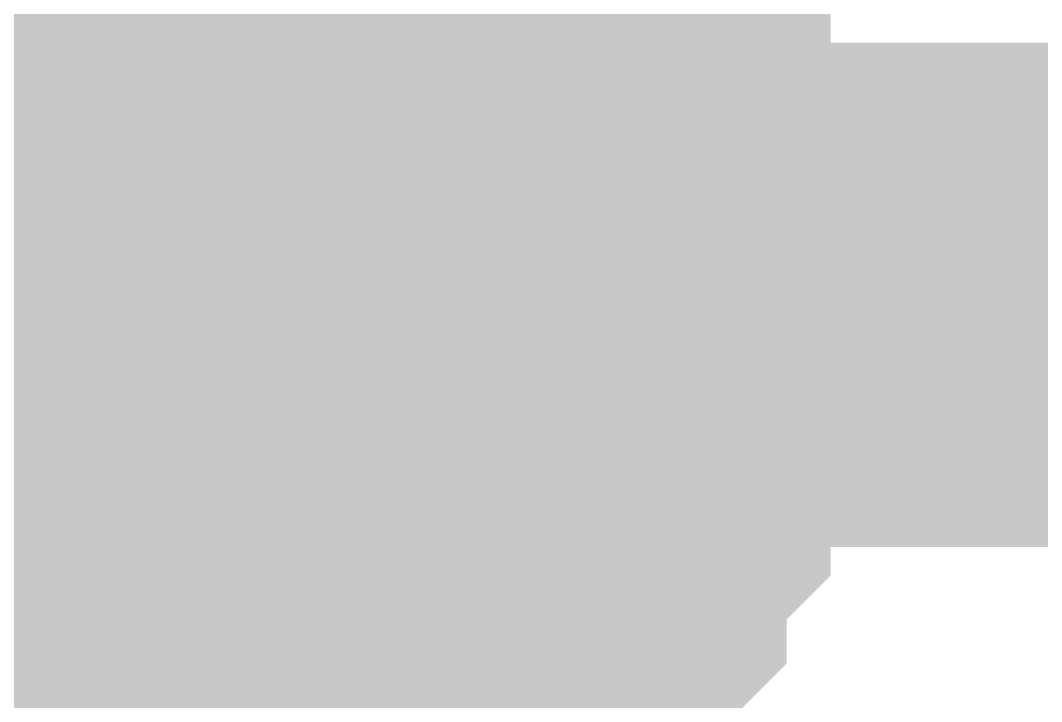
# Model space of a CAD drawing. Header units: inches. Extents: x 0 to 841, y 0 to 594.
# Drawn here: x 425.185 to 425.792, y 147.239 to 147.644 of the extents above; entities that cross this region are included whole.
import ezdxf

# ---------------------------------------------------------------- set-up
doc = ezdxf.new("R2010")
doc.units = ezdxf.units.IN
doc.layers.add('Sheet', color=255, linetype='Continuous')

msp = doc.modelspace()

# ---------------------------------------------------------------- linework, layer by layer
at = {"layer": 'Sheet'}
msp.add_lwpolyline([(424.74601, 147.5, 0.508, 0.508, 1), (425.25401, 147.5, 0.508, 0.508, 1)], format="xyseb", close=True, dxfattribs=at)
for points in [[(425.41263, 147.79447, 0.29972, 0.29972, 0), (425.43876, 147.76834, 0.29972, 0.29972, 0), (425.43876, 147.74221, 0.29972, 0.29972, 0), (425.46489, 147.74221, 0.29972, 0.29972, 0), (425.46489, 147.71608, 0.29972, 0.29972, 0), (425.46489, 147.68995, 0.29972, 0.29972, 0), (425.49102, 147.66382, 0.29972, 0.29972, 0), (425.49102, 147.63769, 0.29972, 0.29972, 0), (425.49102, 147.61156, 0.29972, 0.29972, 0), (425.51715, 147.58543, 0.29972, 0.29972, 0), (425.51715, 147.5593, 0.29972, 0.29972, 0), (425.51715, 147.53317, 0.29972, 0.29972, 0), (425.51715, 147.50704, 0.29972, 0.29972, 0), (425.51715, 147.48091, 0.29972, 0.29972, 0)], [(425.41263, 147.79447, 0.29972, 0.29972, 0), (425.43876, 147.76834, 0.29972, 0.29972, 0), (425.43876, 147.74221, 0.29972, 0.29972, 0), (425.46489, 147.74221, 0.29972, 0.29972, 0), (425.46489, 147.71608, 0.29972, 0.29972, 0), (425.46489, 147.68995, 0.29972, 0.29972, 0), (425.49102, 147.66382, 0.29972, 0.29972, 0), (425.49102, 147.63769, 0.29972, 0.29972, 0), (425.49102, 147.61156, 0.29972, 0.29972, 0), (425.51715, 147.58543, 0.29972, 0.29972, 0), (425.51715, 147.5593, 0.29972, 0.29972, 0), (425.51715, 147.53317, 0.29972, 0.29972, 0), (425.51715, 147.50704, 0.29972, 0.29972, 0), (425.51715, 147.48091, 0.29972, 0.29972, 0)], [(425.41263, 147.79447, 0.29972, 0.29972, 0), (425.43876, 147.76834, 0.29972, 0.29972, 0), (425.43876, 147.74221, 0.29972, 0.29972, 0), (425.46489, 147.74221, 0.29972, 0.29972, 0), (425.46489, 147.71608, 0.29972, 0.29972, 0), (425.46489, 147.68995, 0.29972, 0.29972, 0), (425.49102, 147.66382, 0.29972, 0.29972, 0), (425.49102, 147.63769, 0.29972, 0.29972, 0), (425.49102, 147.61156, 0.29972, 0.29972, 0), (425.51715, 147.58543, 0.29972, 0.29972, 0), (425.51715, 147.5593, 0.29972, 0.29972, 0), (425.51715, 147.53317, 0.29972, 0.29972, 0), (425.51715, 147.50704, 0.29972, 0.29972, 0), (425.51715, 147.48091, 0.29972, 0.29972, 0)], [(425.41263, 147.79447, 0.29972, 0.29972, 0), (425.43876, 147.76834, 0.29972, 0.29972, 0), (425.43876, 147.74221, 0.29972, 0.29972, 0), (425.46489, 147.74221, 0.29972, 0.29972, 0), (425.46489, 147.71608, 0.29972, 0.29972, 0), (425.46489, 147.68995, 0.29972, 0.29972, 0), (425.49102, 147.66382, 0.29972, 0.29972, 0), (425.49102, 147.63769, 0.29972, 0.29972, 0), (425.49102, 147.61156, 0.29972, 0.29972, 0), (425.51715, 147.58543, 0.29972, 0.29972, 0), (425.51715, 147.5593, 0.29972, 0.29972, 0), (425.51715, 147.53317, 0.29972, 0.29972, 0), (425.51715, 147.50704, 0.29972, 0.29972, 0), (425.51715, 147.48091, 0.29972, 0.29972, 0)], [(425.41263, 147.79447, 0.29972, 0.29972, 0), (425.43876, 147.76834, 0.29972, 0.29972, 0), (425.43876, 147.74221, 0.29972, 0.29972, 0), (425.46489, 147.74221, 0.29972, 0.29972, 0), (425.46489, 147.71608, 0.29972, 0.29972, 0), (425.46489, 147.68995, 0.29972, 0.29972, 0), (425.49102, 147.66382, 0.29972, 0.29972, 0), (425.49102, 147.63769, 0.29972, 0.29972, 0), (425.49102, 147.61156, 0.29972, 0.29972, 0), (425.51715, 147.58543, 0.29972, 0.29972, 0), (425.51715, 147.5593, 0.29972, 0.29972, 0), (425.51715, 147.53317, 0.29972, 0.29972, 0), (425.51715, 147.50704, 0.29972, 0.29972, 0), (425.51715, 147.48091, 0.29972, 0.29972, 0)], [(425.41263, 147.79447, 0.29972, 0.29972, 0), (425.43876, 147.76834, 0.29972, 0.29972, 0), (425.43876, 147.74221, 0.29972, 0.29972, 0), (425.46489, 147.74221, 0.29972, 0.29972, 0), (425.46489, 147.71608, 0.29972, 0.29972, 0), (425.46489, 147.68995, 0.29972, 0.29972, 0), (425.49102, 147.66382, 0.29972, 0.29972, 0), (425.49102, 147.63769, 0.29972, 0.29972, 0), (425.49102, 147.61156, 0.29972, 0.29972, 0), (425.51715, 147.58543, 0.29972, 0.29972, 0), (425.51715, 147.5593, 0.29972, 0.29972, 0), (425.51715, 147.53317, 0.29972, 0.29972, 0), (425.51715, 147.50704, 0.29972, 0.29972, 0), (425.51715, 147.48091, 0.29972, 0.29972, 0)], [(425.41263, 147.79447, 0.29972, 0.29972, 0), (425.43876, 147.76834, 0.29972, 0.29972, 0), (425.43876, 147.74221, 0.29972, 0.29972, 0), (425.46489, 147.74221, 0.29972, 0.29972, 0), (425.46489, 147.71608, 0.29972, 0.29972, 0), (425.46489, 147.68995, 0.29972, 0.29972, 0), (425.49102, 147.66382, 0.29972, 0.29972, 0), (425.49102, 147.63769, 0.29972, 0.29972, 0), (425.49102, 147.61156, 0.29972, 0.29972, 0), (425.51715, 147.58543, 0.29972, 0.29972, 0), (425.51715, 147.5593, 0.29972, 0.29972, 0), (425.51715, 147.53317, 0.29972, 0.29972, 0), (425.51715, 147.50704, 0.29972, 0.29972, 0), (425.51715, 147.48091, 0.29972, 0.29972, 0)], [(425.41263, 147.79447, 0.29972, 0.29972, 0), (425.43876, 147.76834, 0.29972, 0.29972, 0), (425.43876, 147.74221, 0.29972, 0.29972, 0), (425.46489, 147.74221, 0.29972, 0.29972, 0), (425.46489, 147.71608, 0.29972, 0.29972, 0), (425.46489, 147.68995, 0.29972, 0.29972, 0), (425.49102, 147.66382, 0.29972, 0.29972, 0), (425.49102, 147.63769, 0.29972, 0.29972, 0), (425.49102, 147.61156, 0.29972, 0.29972, 0), (425.51715, 147.58543, 0.29972, 0.29972, 0), (425.51715, 147.5593, 0.29972, 0.29972, 0), (425.51715, 147.53317, 0.29972, 0.29972, 0), (425.51715, 147.50704, 0.29972, 0.29972, 0), (425.51715, 147.48091, 0.29972, 0.29972, 0)], [(425.46489, 147.71608, 0.09906, 0.09906, 0), (425.46489, 147.68995, 0.09906, 0.09906, 0), (425.49102, 147.66382, 0.09906, 0.09906, 0), (425.49102, 147.63769, 0.09906, 0.09906, 0), (425.49102, 147.61156, 0.09906, 0.09906, 0), (425.51715, 147.58543, 0.09906, 0.09906, 0), (425.51715, 147.5593, 0.09906, 0.09906, 0), (425.51715, 147.53317, 0.09906, 0.09906, 0), (425.51715, 147.50704, 0.09906, 0.09906, 0), (425.51715, 147.48091, 0.09906, 0.09906, 0)], [(425.46489, 147.71608, 0.09906, 0.09906, 0), (425.46489, 147.68995, 0.09906, 0.09906, 0), (425.49102, 147.66382, 0.09906, 0.09906, 0), (425.49102, 147.63769, 0.09906, 0.09906, 0), (425.49102, 147.61156, 0.09906, 0.09906, 0), (425.51715, 147.58543, 0.09906, 0.09906, 0), (425.51715, 147.5593, 0.09906, 0.09906, 0), (425.51715, 147.53317, 0.09906, 0.09906, 0), (425.51715, 147.50704, 0.09906, 0.09906, 0), (425.51715, 147.48091, 0.09906, 0.09906, 0)], [(425.46489, 147.71608, 0.09906, 0.09906, 0), (425.46489, 147.68995, 0.09906, 0.09906, 0), (425.49102, 147.66382, 0.09906, 0.09906, 0), (425.49102, 147.63769, 0.09906, 0.09906, 0), (425.49102, 147.61156, 0.09906, 0.09906, 0), (425.51715, 147.58543, 0.09906, 0.09906, 0), (425.51715, 147.5593, 0.09906, 0.09906, 0), (425.51715, 147.53317, 0.09906, 0.09906, 0), (425.51715, 147.50704, 0.09906, 0.09906, 0), (425.51715, 147.48091, 0.09906, 0.09906, 0)], [(425.46489, 147.71608, 0.09906, 0.09906, 0), (425.46489, 147.68995, 0.09906, 0.09906, 0), (425.49102, 147.66382, 0.09906, 0.09906, 0), (425.49102, 147.63769, 0.09906, 0.09906, 0), (425.49102, 147.61156, 0.09906, 0.09906, 0), (425.51715, 147.58543, 0.09906, 0.09906, 0), (425.51715, 147.5593, 0.09906, 0.09906, 0), (425.51715, 147.53317, 0.09906, 0.09906, 0), (425.51715, 147.50704, 0.09906, 0.09906, 0), (425.51715, 147.48091, 0.09906, 0.09906, 0)], [(425.46489, 147.71608, 0.09906, 0.09906, 0), (425.46489, 147.68995, 0.09906, 0.09906, 0), (425.49102, 147.66382, 0.09906, 0.09906, 0), (425.49102, 147.63769, 0.09906, 0.09906, 0), (425.49102, 147.61156, 0.09906, 0.09906, 0), (425.51715, 147.58543, 0.09906, 0.09906, 0), (425.51715, 147.5593, 0.09906, 0.09906, 0), (425.51715, 147.53317, 0.09906, 0.09906, 0), (425.51715, 147.50704, 0.09906, 0.09906, 0), (425.51715, 147.48091, 0.09906, 0.09906, 0)], [(425.46489, 147.71608, 0.09906, 0.09906, 0), (425.46489, 147.68995, 0.09906, 0.09906, 0), (425.49102, 147.66382, 0.09906, 0.09906, 0), (425.49102, 147.63769, 0.09906, 0.09906, 0), (425.49102, 147.61156, 0.09906, 0.09906, 0), (425.51715, 147.58543, 0.09906, 0.09906, 0), (425.51715, 147.5593, 0.09906, 0.09906, 0), (425.51715, 147.53317, 0.09906, 0.09906, 0), (425.51715, 147.50704, 0.09906, 0.09906, 0), (425.51715, 147.48091, 0.09906, 0.09906, 0)], [(425.46489, 147.71608, 0.09906, 0.09906, 0), (425.46489, 147.68995, 0.09906, 0.09906, 0), (425.49102, 147.66382, 0.09906, 0.09906, 0), (425.49102, 147.63769, 0.09906, 0.09906, 0), (425.49102, 147.61156, 0.09906, 0.09906, 0), (425.51715, 147.58543, 0.09906, 0.09906, 0), (425.51715, 147.5593, 0.09906, 0.09906, 0), (425.51715, 147.53317, 0.09906, 0.09906, 0), (425.51715, 147.50704, 0.09906, 0.09906, 0), (425.51715, 147.48091, 0.09906, 0.09906, 0)], [(425.46489, 147.71608, 0.09906, 0.09906, 0), (425.46489, 147.68995, 0.09906, 0.09906, 0), (425.49102, 147.66382, 0.09906, 0.09906, 0), (425.49102, 147.63769, 0.09906, 0.09906, 0), (425.49102, 147.61156, 0.09906, 0.09906, 0), (425.51715, 147.58543, 0.09906, 0.09906, 0), (425.51715, 147.5593, 0.09906, 0.09906, 0), (425.51715, 147.53317, 0.09906, 0.09906, 0), (425.51715, 147.50704, 0.09906, 0.09906, 0), (425.51715, 147.48091, 0.09906, 0.09906, 0)], [(512.50724, 147.48091, 0.29972, 0.29972, 0), (502.5252, 147.48091, 0.29972, 0.29972, 0), (492.51703, 147.48091, 0.29972, 0.29972, 0), (482.50886, 147.48091, 0.29972, 0.29972, 0), (472.50068, 147.48091, 0.29972, 0.29972, 0), (462.51864, 147.48091, 0.29972, 0.29972, 0), (452.51047, 147.48091, 0.29972, 0.29972, 0), (442.5023, 147.48091, 0.29972, 0.29972, 0), (432.52026, 147.48091, 0.29972, 0.29972, 0), (425.02066, 147.48091, 0.29972, 0.29972, 0)], [(425.51715, 147.48091, 0.29972, 0.29972, 0), (425.51715, 147.45478, 0.29972, 0.29972, 0), (425.51715, 147.42865, 0.29972, 0.29972, 0), (425.51715, 147.40252, 0.29972, 0.29972, 0), (425.51715, 147.37639, 0.29972, 0.29972, 0), (425.49102, 147.35026, 0.29972, 0.29972, 0), (425.49102, 147.35026, 0.29972, 0.29972, 0), (425.49102, 147.32412, 0.29972, 0.29972, 0), (425.46489, 147.29799, 0.29972, 0.29972, 0), (425.46489, 147.27186, 0.29972, 0.29972, 0), (425.46489, 147.24573, 0.29972, 0.29972, 0), (425.43876, 147.2196, 0.29972, 0.29972, 0), (425.43876, 147.2196, 0.29972, 0.29972, 0), (425.41263, 147.19347, 0.29972, 0.29972, 0), (425.41263, 147.16734, 0.29972, 0.29972, 0), (425.3865, 147.14121, 0.29972, 0.29972, 0), (425.36037, 147.14121, 0.29972, 0.29972, 0), (425.36037, 147.11508, 0.29972, 0.29972, 0), (425.33423, 147.08895, 0.29972, 0.29972, 0)], [(425.51715, 147.48091, 0.29972, 0.29972, 0), (425.51715, 147.45478, 0.29972, 0.29972, 0), (425.51715, 147.42865, 0.29972, 0.29972, 0), (425.51715, 147.40252, 0.29972, 0.29972, 0), (425.51715, 147.37639, 0.29972, 0.29972, 0), (425.49102, 147.35026, 0.29972, 0.29972, 0), (425.49102, 147.35026, 0.29972, 0.29972, 0), (425.49102, 147.32412, 0.29972, 0.29972, 0), (425.46489, 147.29799, 0.29972, 0.29972, 0), (425.46489, 147.27186, 0.29972, 0.29972, 0), (425.46489, 147.24573, 0.29972, 0.29972, 0), (425.43876, 147.2196, 0.29972, 0.29972, 0), (425.43876, 147.2196, 0.29972, 0.29972, 0), (425.41263, 147.19347, 0.29972, 0.29972, 0), (425.41263, 147.16734, 0.29972, 0.29972, 0), (425.3865, 147.14121, 0.29972, 0.29972, 0), (425.36037, 147.14121, 0.29972, 0.29972, 0), (425.36037, 147.11508, 0.29972, 0.29972, 0), (425.33423, 147.08895, 0.29972, 0.29972, 0)], [(425.51715, 147.48091, 0.29972, 0.29972, 0), (425.51715, 147.45478, 0.29972, 0.29972, 0), (425.51715, 147.42865, 0.29972, 0.29972, 0), (425.51715, 147.40252, 0.29972, 0.29972, 0), (425.51715, 147.37639, 0.29972, 0.29972, 0), (425.49102, 147.35026, 0.29972, 0.29972, 0), (425.49102, 147.35026, 0.29972, 0.29972, 0), (425.49102, 147.32412, 0.29972, 0.29972, 0), (425.46489, 147.29799, 0.29972, 0.29972, 0), (425.46489, 147.27186, 0.29972, 0.29972, 0), (425.46489, 147.24573, 0.29972, 0.29972, 0), (425.43876, 147.2196, 0.29972, 0.29972, 0), (425.43876, 147.2196, 0.29972, 0.29972, 0), (425.41263, 147.19347, 0.29972, 0.29972, 0), (425.41263, 147.16734, 0.29972, 0.29972, 0), (425.3865, 147.14121, 0.29972, 0.29972, 0), (425.36037, 147.14121, 0.29972, 0.29972, 0), (425.36037, 147.11508, 0.29972, 0.29972, 0), (425.33423, 147.08895, 0.29972, 0.29972, 0)], [(425.51715, 147.48091, 0.29972, 0.29972, 0), (425.51715, 147.45478, 0.29972, 0.29972, 0), (425.51715, 147.42865, 0.29972, 0.29972, 0), (425.51715, 147.40252, 0.29972, 0.29972, 0), (425.51715, 147.37639, 0.29972, 0.29972, 0), (425.49102, 147.35026, 0.29972, 0.29972, 0), (425.49102, 147.35026, 0.29972, 0.29972, 0), (425.49102, 147.32412, 0.29972, 0.29972, 0), (425.46489, 147.29799, 0.29972, 0.29972, 0), (425.46489, 147.27186, 0.29972, 0.29972, 0), (425.46489, 147.24573, 0.29972, 0.29972, 0), (425.43876, 147.2196, 0.29972, 0.29972, 0), (425.43876, 147.2196, 0.29972, 0.29972, 0), (425.41263, 147.19347, 0.29972, 0.29972, 0), (425.41263, 147.16734, 0.29972, 0.29972, 0), (425.3865, 147.14121, 0.29972, 0.29972, 0), (425.36037, 147.14121, 0.29972, 0.29972, 0), (425.36037, 147.11508, 0.29972, 0.29972, 0), (425.33423, 147.08895, 0.29972, 0.29972, 0)], [(425.51715, 147.48091, 0.29972, 0.29972, 0), (425.51715, 147.45478, 0.29972, 0.29972, 0), (425.51715, 147.42865, 0.29972, 0.29972, 0), (425.51715, 147.40252, 0.29972, 0.29972, 0), (425.51715, 147.37639, 0.29972, 0.29972, 0), (425.49102, 147.35026, 0.29972, 0.29972, 0), (425.49102, 147.35026, 0.29972, 0.29972, 0), (425.49102, 147.32412, 0.29972, 0.29972, 0), (425.46489, 147.29799, 0.29972, 0.29972, 0), (425.46489, 147.27186, 0.29972, 0.29972, 0), (425.46489, 147.24573, 0.29972, 0.29972, 0), (425.43876, 147.2196, 0.29972, 0.29972, 0), (425.43876, 147.2196, 0.29972, 0.29972, 0), (425.41263, 147.19347, 0.29972, 0.29972, 0), (425.41263, 147.16734, 0.29972, 0.29972, 0), (425.3865, 147.14121, 0.29972, 0.29972, 0), (425.36037, 147.14121, 0.29972, 0.29972, 0), (425.36037, 147.11508, 0.29972, 0.29972, 0), (425.33423, 147.08895, 0.29972, 0.29972, 0)], [(425.51715, 147.48091, 0.29972, 0.29972, 0), (425.51715, 147.45478, 0.29972, 0.29972, 0), (425.51715, 147.42865, 0.29972, 0.29972, 0), (425.51715, 147.40252, 0.29972, 0.29972, 0), (425.51715, 147.37639, 0.29972, 0.29972, 0), (425.49102, 147.35026, 0.29972, 0.29972, 0), (425.49102, 147.35026, 0.29972, 0.29972, 0), (425.49102, 147.32412, 0.29972, 0.29972, 0), (425.46489, 147.29799, 0.29972, 0.29972, 0), (425.46489, 147.27186, 0.29972, 0.29972, 0), (425.46489, 147.24573, 0.29972, 0.29972, 0), (425.43876, 147.2196, 0.29972, 0.29972, 0), (425.43876, 147.2196, 0.29972, 0.29972, 0), (425.41263, 147.19347, 0.29972, 0.29972, 0), (425.41263, 147.16734, 0.29972, 0.29972, 0), (425.3865, 147.14121, 0.29972, 0.29972, 0), (425.36037, 147.14121, 0.29972, 0.29972, 0), (425.36037, 147.11508, 0.29972, 0.29972, 0), (425.33423, 147.08895, 0.29972, 0.29972, 0)], [(425.51715, 147.48091, 0.29972, 0.29972, 0), (425.51715, 147.45478, 0.29972, 0.29972, 0), (425.51715, 147.42865, 0.29972, 0.29972, 0), (425.51715, 147.40252, 0.29972, 0.29972, 0), (425.51715, 147.37639, 0.29972, 0.29972, 0), (425.49102, 147.35026, 0.29972, 0.29972, 0), (425.49102, 147.35026, 0.29972, 0.29972, 0), (425.49102, 147.32412, 0.29972, 0.29972, 0), (425.46489, 147.29799, 0.29972, 0.29972, 0), (425.46489, 147.27186, 0.29972, 0.29972, 0), (425.46489, 147.24573, 0.29972, 0.29972, 0), (425.43876, 147.2196, 0.29972, 0.29972, 0), (425.43876, 147.2196, 0.29972, 0.29972, 0), (425.41263, 147.19347, 0.29972, 0.29972, 0), (425.41263, 147.16734, 0.29972, 0.29972, 0), (425.3865, 147.14121, 0.29972, 0.29972, 0), (425.36037, 147.14121, 0.29972, 0.29972, 0), (425.36037, 147.11508, 0.29972, 0.29972, 0), (425.33423, 147.08895, 0.29972, 0.29972, 0)], [(425.51715, 147.48091, 0.29972, 0.29972, 0), (425.51715, 147.45478, 0.29972, 0.29972, 0), (425.51715, 147.42865, 0.29972, 0.29972, 0), (425.51715, 147.40252, 0.29972, 0.29972, 0), (425.51715, 147.37639, 0.29972, 0.29972, 0), (425.49102, 147.35026, 0.29972, 0.29972, 0), (425.49102, 147.35026, 0.29972, 0.29972, 0), (425.49102, 147.32412, 0.29972, 0.29972, 0), (425.46489, 147.29799, 0.29972, 0.29972, 0), (425.46489, 147.27186, 0.29972, 0.29972, 0), (425.46489, 147.24573, 0.29972, 0.29972, 0), (425.43876, 147.2196, 0.29972, 0.29972, 0), (425.43876, 147.2196, 0.29972, 0.29972, 0), (425.41263, 147.19347, 0.29972, 0.29972, 0), (425.41263, 147.16734, 0.29972, 0.29972, 0), (425.3865, 147.14121, 0.29972, 0.29972, 0), (425.36037, 147.14121, 0.29972, 0.29972, 0), (425.36037, 147.11508, 0.29972, 0.29972, 0), (425.33423, 147.08895, 0.29972, 0.29972, 0)], [(425.51715, 147.48091, 0.29972, 0.29972, 0), (425.51715, 147.48091, 0.29972, 0.29972, 0), (425.51715, 147.48091, 0.29972, 0.29972, 0), (425.51715, 147.48091, 0.29972, 0.29972, 0), (425.51715, 147.48091, 0.29972, 0.29972, 0), (425.51715, 147.48091, 0.29972, 0.29972, 0), (425.51715, 147.48091, 0.29972, 0.29972, 0), (425.51715, 147.48091, 0.29972, 0.29972, 0), (425.51715, 147.48091, 0.29972, 0.29972, 0), (425.51715, 147.48091, 0.29972, 0.29972, 0), (425.51715, 147.48091, 0.29972, 0.29972, 0), (425.51715, 147.48091, 0.29972, 0.29972, 0), (425.51715, 147.48091, 0.29972, 0.29972, 0), (425.51715, 147.48091, 0.29972, 0.29972, 0), (425.51715, 147.48091, 0.29972, 0.29972, 0), (425.51715, 147.48091, 0.29972, 0.29972, 0), (425.51715, 147.48091, 0.29972, 0.29972, 0), (425.51715, 147.48091, 0.29972, 0.29972, 0), (425.51715, 147.48091, 0.29972, 0.29972, 0), (425.51715, 147.48091, 0.29972, 0.29972, 0), (425.51715, 147.48091, 0.29972, 0.29972, 0), (425.51715, 147.48091, 0.29972, 0.29972, 0), (425.51715, 147.48091, 0.29972, 0.29972, 0), (425.51715, 147.48091, 0.29972, 0.29972, 0), (425.51715, 147.48091, 0.29972, 0.29972, 0), (425.51715, 147.48091, 0.29972, 0.29972, 0), (425.51715, 147.48091, 0.29972, 0.29972, 0), (425.51715, 147.48091, 0.29972, 0.29972, 0), (425.51715, 147.48091, 0.29972, 0.29972, 0), (425.51715, 147.48091, 0.29972, 0.29972, 0), (425.51715, 147.48091, 0.29972, 0.29972, 0), (425.51715, 147.48091, 0.29972, 0.29972, 0), (425.51715, 147.48091, 0.29972, 0.29972, 0)], [(425.51715, 147.48091, 0.29972, 0.29972, 0), (425.51715, 147.48091, 0.29972, 0.29972, 0)], [(425.51715, 147.48091, 0.29972, 0.29972, 0), (425.51715, 147.48091, 0.29972, 0.29972, 0), (425.51715, 147.48091, 0.29972, 0.29972, 0), (425.51715, 147.48091, 0.29972, 0.29972, 0), (425.51715, 147.48091, 0.29972, 0.29972, 0), (425.51715, 147.48091, 0.29972, 0.29972, 0), (425.51715, 147.48091, 0.29972, 0.29972, 0), (425.51715, 147.48091, 0.29972, 0.29972, 0), (425.51715, 147.48091, 0.29972, 0.29972, 0), (425.51715, 147.48091, 0.29972, 0.29972, 0), (425.51715, 147.48091, 0.29972, 0.29972, 0), (425.51715, 147.48091, 0.29972, 0.29972, 0), (425.51715, 147.48091, 0.29972, 0.29972, 0), (425.51715, 147.48091, 0.29972, 0.29972, 0), (425.51715, 147.48091, 0.29972, 0.29972, 0), (425.51715, 147.48091, 0.29972, 0.29972, 0), (425.51715, 147.48091, 0.29972, 0.29972, 0), (425.51715, 147.48091, 0.29972, 0.29972, 0), (425.51715, 147.48091, 0.29972, 0.29972, 0), (425.51715, 147.48091, 0.29972, 0.29972, 0), (425.51715, 147.48091, 0.29972, 0.29972, 0), (425.51715, 147.48091, 0.29972, 0.29972, 0), (425.51715, 147.48091, 0.29972, 0.29972, 0), (425.51715, 147.48091, 0.29972, 0.29972, 0), (425.51715, 147.48091, 0.29972, 0.29972, 0), (425.51715, 147.48091, 0.29972, 0.29972, 0), (425.51715, 147.48091, 0.29972, 0.29972, 0), (425.51715, 147.48091, 0.29972, 0.29972, 0), (425.51715, 147.48091, 0.29972, 0.29972, 0), (425.51715, 147.48091, 0.29972, 0.29972, 0), (425.51715, 147.48091, 0.29972, 0.29972, 0), (425.51715, 147.48091, 0.29972, 0.29972, 0), (425.51715, 147.48091, 0.29972, 0.29972, 0)], [(425.51715, 147.48091, 0.29972, 0.29972, 0), (425.51715, 147.48091, 0.29972, 0.29972, 0)], [(425.51715, 147.48091, 0.29972, 0.29972, 0), (425.51715, 147.48091, 0.29972, 0.29972, 0), (425.51715, 147.48091, 0.29972, 0.29972, 0), (425.51715, 147.48091, 0.29972, 0.29972, 0), (425.51715, 147.48091, 0.29972, 0.29972, 0), (425.51715, 147.48091, 0.29972, 0.29972, 0), (425.51715, 147.48091, 0.29972, 0.29972, 0), (425.51715, 147.48091, 0.29972, 0.29972, 0), (425.51715, 147.48091, 0.29972, 0.29972, 0), (425.51715, 147.48091, 0.29972, 0.29972, 0), (425.51715, 147.48091, 0.29972, 0.29972, 0), (425.51715, 147.48091, 0.29972, 0.29972, 0), (425.51715, 147.48091, 0.29972, 0.29972, 0), (425.51715, 147.48091, 0.29972, 0.29972, 0), (425.51715, 147.48091, 0.29972, 0.29972, 0), (425.51715, 147.48091, 0.29972, 0.29972, 0), (425.51715, 147.48091, 0.29972, 0.29972, 0), (425.51715, 147.48091, 0.29972, 0.29972, 0), (425.51715, 147.48091, 0.29972, 0.29972, 0), (425.51715, 147.48091, 0.29972, 0.29972, 0), (425.51715, 147.48091, 0.29972, 0.29972, 0), (425.51715, 147.48091, 0.29972, 0.29972, 0), (425.51715, 147.48091, 0.29972, 0.29972, 0), (425.51715, 147.48091, 0.29972, 0.29972, 0), (425.51715, 147.48091, 0.29972, 0.29972, 0), (425.51715, 147.48091, 0.29972, 0.29972, 0), (425.51715, 147.48091, 0.29972, 0.29972, 0), (425.51715, 147.48091, 0.29972, 0.29972, 0), (425.51715, 147.48091, 0.29972, 0.29972, 0), (425.51715, 147.48091, 0.29972, 0.29972, 0), (425.51715, 147.48091, 0.29972, 0.29972, 0), (425.51715, 147.48091, 0.29972, 0.29972, 0), (425.51715, 147.48091, 0.29972, 0.29972, 0)], [(425.51715, 147.48091, 0.29972, 0.29972, 0), (425.51715, 147.48091, 0.29972, 0.29972, 0)], [(425.51715, 147.48091, 0.29972, 0.29972, 0), (425.51715, 147.48091, 0.29972, 0.29972, 0), (425.51715, 147.48091, 0.29972, 0.29972, 0), (425.51715, 147.48091, 0.29972, 0.29972, 0), (425.51715, 147.48091, 0.29972, 0.29972, 0), (425.51715, 147.48091, 0.29972, 0.29972, 0), (425.51715, 147.48091, 0.29972, 0.29972, 0), (425.51715, 147.48091, 0.29972, 0.29972, 0), (425.51715, 147.48091, 0.29972, 0.29972, 0), (425.51715, 147.48091, 0.29972, 0.29972, 0), (425.51715, 147.48091, 0.29972, 0.29972, 0), (425.51715, 147.48091, 0.29972, 0.29972, 0), (425.51715, 147.48091, 0.29972, 0.29972, 0), (425.51715, 147.48091, 0.29972, 0.29972, 0), (425.51715, 147.48091, 0.29972, 0.29972, 0), (425.51715, 147.48091, 0.29972, 0.29972, 0), (425.51715, 147.48091, 0.29972, 0.29972, 0), (425.51715, 147.48091, 0.29972, 0.29972, 0), (425.51715, 147.48091, 0.29972, 0.29972, 0), (425.51715, 147.48091, 0.29972, 0.29972, 0), (425.51715, 147.48091, 0.29972, 0.29972, 0), (425.51715, 147.48091, 0.29972, 0.29972, 0), (425.51715, 147.48091, 0.29972, 0.29972, 0), (425.51715, 147.48091, 0.29972, 0.29972, 0), (425.51715, 147.48091, 0.29972, 0.29972, 0), (425.51715, 147.48091, 0.29972, 0.29972, 0), (425.51715, 147.48091, 0.29972, 0.29972, 0), (425.51715, 147.48091, 0.29972, 0.29972, 0), (425.51715, 147.48091, 0.29972, 0.29972, 0), (425.51715, 147.48091, 0.29972, 0.29972, 0), (425.51715, 147.48091, 0.29972, 0.29972, 0), (425.51715, 147.48091, 0.29972, 0.29972, 0), (425.51715, 147.48091, 0.29972, 0.29972, 0)], [(425.51715, 147.48091, 0.29972, 0.29972, 0), (425.51715, 147.48091, 0.29972, 0.29972, 0)], [(425.51715, 147.48091, 0.29972, 0.29972, 0), (425.51715, 147.48091, 0.29972, 0.29972, 0), (425.51715, 147.48091, 0.29972, 0.29972, 0), (425.51715, 147.48091, 0.29972, 0.29972, 0), (425.51715, 147.48091, 0.29972, 0.29972, 0), (425.51715, 147.48091, 0.29972, 0.29972, 0), (425.51715, 147.48091, 0.29972, 0.29972, 0), (425.51715, 147.48091, 0.29972, 0.29972, 0), (425.51715, 147.48091, 0.29972, 0.29972, 0), (425.51715, 147.48091, 0.29972, 0.29972, 0), (425.51715, 147.48091, 0.29972, 0.29972, 0), (425.51715, 147.48091, 0.29972, 0.29972, 0), (425.51715, 147.48091, 0.29972, 0.29972, 0), (425.51715, 147.48091, 0.29972, 0.29972, 0), (425.51715, 147.48091, 0.29972, 0.29972, 0), (425.51715, 147.48091, 0.29972, 0.29972, 0), (425.51715, 147.48091, 0.29972, 0.29972, 0), (425.51715, 147.48091, 0.29972, 0.29972, 0), (425.51715, 147.48091, 0.29972, 0.29972, 0), (425.51715, 147.48091, 0.29972, 0.29972, 0), (425.51715, 147.48091, 0.29972, 0.29972, 0), (425.51715, 147.48091, 0.29972, 0.29972, 0), (425.51715, 147.48091, 0.29972, 0.29972, 0), (425.51715, 147.48091, 0.29972, 0.29972, 0), (425.51715, 147.48091, 0.29972, 0.29972, 0), (425.51715, 147.48091, 0.29972, 0.29972, 0), (425.51715, 147.48091, 0.29972, 0.29972, 0), (425.51715, 147.48091, 0.29972, 0.29972, 0), (425.51715, 147.48091, 0.29972, 0.29972, 0), (425.51715, 147.48091, 0.29972, 0.29972, 0), (425.51715, 147.48091, 0.29972, 0.29972, 0), (425.51715, 147.48091, 0.29972, 0.29972, 0), (425.51715, 147.48091, 0.29972, 0.29972, 0)], [(425.51715, 147.48091, 0.29972, 0.29972, 0), (425.51715, 147.48091, 0.29972, 0.29972, 0)], [(425.51715, 147.48091, 0.29972, 0.29972, 0), (425.51715, 147.48091, 0.29972, 0.29972, 0), (425.51715, 147.48091, 0.29972, 0.29972, 0), (425.51715, 147.48091, 0.29972, 0.29972, 0), (425.51715, 147.48091, 0.29972, 0.29972, 0), (425.51715, 147.48091, 0.29972, 0.29972, 0), (425.51715, 147.48091, 0.29972, 0.29972, 0), (425.51715, 147.48091, 0.29972, 0.29972, 0), (425.51715, 147.48091, 0.29972, 0.29972, 0), (425.51715, 147.48091, 0.29972, 0.29972, 0), (425.51715, 147.48091, 0.29972, 0.29972, 0), (425.51715, 147.48091, 0.29972, 0.29972, 0), (425.51715, 147.48091, 0.29972, 0.29972, 0), (425.51715, 147.48091, 0.29972, 0.29972, 0), (425.51715, 147.48091, 0.29972, 0.29972, 0), (425.51715, 147.48091, 0.29972, 0.29972, 0), (425.51715, 147.48091, 0.29972, 0.29972, 0), (425.51715, 147.48091, 0.29972, 0.29972, 0), (425.51715, 147.48091, 0.29972, 0.29972, 0), (425.51715, 147.48091, 0.29972, 0.29972, 0), (425.51715, 147.48091, 0.29972, 0.29972, 0), (425.51715, 147.48091, 0.29972, 0.29972, 0), (425.51715, 147.48091, 0.29972, 0.29972, 0), (425.51715, 147.48091, 0.29972, 0.29972, 0), (425.51715, 147.48091, 0.29972, 0.29972, 0), (425.51715, 147.48091, 0.29972, 0.29972, 0), (425.51715, 147.48091, 0.29972, 0.29972, 0), (425.51715, 147.48091, 0.29972, 0.29972, 0), (425.51715, 147.48091, 0.29972, 0.29972, 0), (425.51715, 147.48091, 0.29972, 0.29972, 0), (425.51715, 147.48091, 0.29972, 0.29972, 0), (425.51715, 147.48091, 0.29972, 0.29972, 0), (425.51715, 147.48091, 0.29972, 0.29972, 0)], [(425.51715, 147.48091, 0.29972, 0.29972, 0), (425.51715, 147.48091, 0.29972, 0.29972, 0)], [(425.51715, 147.48091, 0.29972, 0.29972, 0), (425.51715, 147.48091, 0.29972, 0.29972, 0), (425.51715, 147.48091, 0.29972, 0.29972, 0), (425.51715, 147.48091, 0.29972, 0.29972, 0), (425.51715, 147.48091, 0.29972, 0.29972, 0), (425.51715, 147.48091, 0.29972, 0.29972, 0), (425.51715, 147.48091, 0.29972, 0.29972, 0), (425.51715, 147.48091, 0.29972, 0.29972, 0), (425.51715, 147.48091, 0.29972, 0.29972, 0), (425.51715, 147.48091, 0.29972, 0.29972, 0), (425.51715, 147.48091, 0.29972, 0.29972, 0), (425.51715, 147.48091, 0.29972, 0.29972, 0), (425.51715, 147.48091, 0.29972, 0.29972, 0), (425.51715, 147.48091, 0.29972, 0.29972, 0), (425.51715, 147.48091, 0.29972, 0.29972, 0), (425.51715, 147.48091, 0.29972, 0.29972, 0), (425.51715, 147.48091, 0.29972, 0.29972, 0), (425.51715, 147.48091, 0.29972, 0.29972, 0), (425.51715, 147.48091, 0.29972, 0.29972, 0), (425.51715, 147.48091, 0.29972, 0.29972, 0), (425.51715, 147.48091, 0.29972, 0.29972, 0), (425.51715, 147.48091, 0.29972, 0.29972, 0), (425.51715, 147.48091, 0.29972, 0.29972, 0), (425.51715, 147.48091, 0.29972, 0.29972, 0), (425.51715, 147.48091, 0.29972, 0.29972, 0), (425.51715, 147.48091, 0.29972, 0.29972, 0), (425.51715, 147.48091, 0.29972, 0.29972, 0), (425.51715, 147.48091, 0.29972, 0.29972, 0), (425.51715, 147.48091, 0.29972, 0.29972, 0), (425.51715, 147.48091, 0.29972, 0.29972, 0), (425.51715, 147.48091, 0.29972, 0.29972, 0), (425.51715, 147.48091, 0.29972, 0.29972, 0), (425.51715, 147.48091, 0.29972, 0.29972, 0)], [(425.51715, 147.48091, 0.29972, 0.29972, 0), (425.51715, 147.48091, 0.29972, 0.29972, 0)], [(425.51715, 147.48091, 0.29972, 0.29972, 0), (425.51715, 147.48091, 0.29972, 0.29972, 0), (425.51715, 147.48091, 0.29972, 0.29972, 0), (425.51715, 147.48091, 0.29972, 0.29972, 0), (425.51715, 147.48091, 0.29972, 0.29972, 0), (425.51715, 147.48091, 0.29972, 0.29972, 0), (425.51715, 147.48091, 0.29972, 0.29972, 0), (425.51715, 147.48091, 0.29972, 0.29972, 0), (425.51715, 147.48091, 0.29972, 0.29972, 0), (425.51715, 147.48091, 0.29972, 0.29972, 0), (425.51715, 147.48091, 0.29972, 0.29972, 0), (425.51715, 147.48091, 0.29972, 0.29972, 0), (425.51715, 147.48091, 0.29972, 0.29972, 0), (425.51715, 147.48091, 0.29972, 0.29972, 0), (425.51715, 147.48091, 0.29972, 0.29972, 0), (425.51715, 147.48091, 0.29972, 0.29972, 0), (425.51715, 147.48091, 0.29972, 0.29972, 0), (425.51715, 147.48091, 0.29972, 0.29972, 0), (425.51715, 147.48091, 0.29972, 0.29972, 0), (425.51715, 147.48091, 0.29972, 0.29972, 0), (425.51715, 147.48091, 0.29972, 0.29972, 0), (425.51715, 147.48091, 0.29972, 0.29972, 0), (425.51715, 147.48091, 0.29972, 0.29972, 0), (425.51715, 147.48091, 0.29972, 0.29972, 0), (425.51715, 147.48091, 0.29972, 0.29972, 0), (425.51715, 147.48091, 0.29972, 0.29972, 0), (425.51715, 147.48091, 0.29972, 0.29972, 0), (425.51715, 147.48091, 0.29972, 0.29972, 0), (425.51715, 147.48091, 0.29972, 0.29972, 0), (425.51715, 147.48091, 0.29972, 0.29972, 0), (425.51715, 147.48091, 0.29972, 0.29972, 0), (425.51715, 147.48091, 0.29972, 0.29972, 0), (425.51715, 147.48091, 0.29972, 0.29972, 0)], [(425.51715, 147.48091, 0.29972, 0.29972, 0), (425.51715, 147.48091, 0.29972, 0.29972, 0)], [(425.51715, 147.48091, 0.09906, 0.09906, 0), (425.51715, 147.45478, 0.09906, 0.09906, 0), (425.51715, 147.42865, 0.09906, 0.09906, 0), (425.51715, 147.40252, 0.09906, 0.09906, 0), (425.51715, 147.37639, 0.09906, 0.09906, 0), (425.49102, 147.35026, 0.09906, 0.09906, 0), (425.49102, 147.35026, 0.09906, 0.09906, 0), (425.49102, 147.32412, 0.09906, 0.09906, 0), (425.46489, 147.29799, 0.09906, 0.09906, 0), (425.46489, 147.27186, 0.09906, 0.09906, 0), (425.46489, 147.24573, 0.09906, 0.09906, 0), (425.43876, 147.2196, 0.09906, 0.09906, 0), (425.43876, 147.2196, 0.09906, 0.09906, 0), (425.41263, 147.19347, 0.09906, 0.09906, 0), (425.41263, 147.16734, 0.09906, 0.09906, 0)], [(425.51715, 147.48091, 0.09906, 0.09906, 0), (425.51715, 147.45478, 0.09906, 0.09906, 0), (425.51715, 147.42865, 0.09906, 0.09906, 0), (425.51715, 147.40252, 0.09906, 0.09906, 0), (425.51715, 147.37639, 0.09906, 0.09906, 0), (425.49102, 147.35026, 0.09906, 0.09906, 0), (425.49102, 147.35026, 0.09906, 0.09906, 0), (425.49102, 147.32412, 0.09906, 0.09906, 0), (425.46489, 147.29799, 0.09906, 0.09906, 0), (425.46489, 147.27186, 0.09906, 0.09906, 0), (425.46489, 147.24573, 0.09906, 0.09906, 0), (425.43876, 147.2196, 0.09906, 0.09906, 0), (425.43876, 147.2196, 0.09906, 0.09906, 0), (425.41263, 147.19347, 0.09906, 0.09906, 0), (425.41263, 147.16734, 0.09906, 0.09906, 0)], [(425.51715, 147.48091, 0.09906, 0.09906, 0), (425.51715, 147.45478, 0.09906, 0.09906, 0), (425.51715, 147.42865, 0.09906, 0.09906, 0), (425.51715, 147.40252, 0.09906, 0.09906, 0), (425.51715, 147.37639, 0.09906, 0.09906, 0), (425.49102, 147.35026, 0.09906, 0.09906, 0), (425.49102, 147.35026, 0.09906, 0.09906, 0), (425.49102, 147.32412, 0.09906, 0.09906, 0), (425.46489, 147.29799, 0.09906, 0.09906, 0), (425.46489, 147.27186, 0.09906, 0.09906, 0), (425.46489, 147.24573, 0.09906, 0.09906, 0), (425.43876, 147.2196, 0.09906, 0.09906, 0), (425.43876, 147.2196, 0.09906, 0.09906, 0), (425.41263, 147.19347, 0.09906, 0.09906, 0), (425.41263, 147.16734, 0.09906, 0.09906, 0)], [(425.51715, 147.48091, 0.09906, 0.09906, 0), (425.51715, 147.45478, 0.09906, 0.09906, 0), (425.51715, 147.42865, 0.09906, 0.09906, 0), (425.51715, 147.40252, 0.09906, 0.09906, 0), (425.51715, 147.37639, 0.09906, 0.09906, 0), (425.49102, 147.35026, 0.09906, 0.09906, 0), (425.49102, 147.35026, 0.09906, 0.09906, 0), (425.49102, 147.32412, 0.09906, 0.09906, 0), (425.46489, 147.29799, 0.09906, 0.09906, 0), (425.46489, 147.27186, 0.09906, 0.09906, 0), (425.46489, 147.24573, 0.09906, 0.09906, 0), (425.43876, 147.2196, 0.09906, 0.09906, 0), (425.43876, 147.2196, 0.09906, 0.09906, 0), (425.41263, 147.19347, 0.09906, 0.09906, 0), (425.41263, 147.16734, 0.09906, 0.09906, 0)], [(425.51715, 147.48091, 0.09906, 0.09906, 0), (425.51715, 147.45478, 0.09906, 0.09906, 0), (425.51715, 147.42865, 0.09906, 0.09906, 0), (425.51715, 147.40252, 0.09906, 0.09906, 0), (425.51715, 147.37639, 0.09906, 0.09906, 0), (425.49102, 147.35026, 0.09906, 0.09906, 0), (425.49102, 147.35026, 0.09906, 0.09906, 0), (425.49102, 147.32412, 0.09906, 0.09906, 0), (425.46489, 147.29799, 0.09906, 0.09906, 0), (425.46489, 147.27186, 0.09906, 0.09906, 0), (425.46489, 147.24573, 0.09906, 0.09906, 0), (425.43876, 147.2196, 0.09906, 0.09906, 0), (425.43876, 147.2196, 0.09906, 0.09906, 0), (425.41263, 147.19347, 0.09906, 0.09906, 0), (425.41263, 147.16734, 0.09906, 0.09906, 0)], [(425.51715, 147.48091, 0.09906, 0.09906, 0), (425.51715, 147.45478, 0.09906, 0.09906, 0), (425.51715, 147.42865, 0.09906, 0.09906, 0), (425.51715, 147.40252, 0.09906, 0.09906, 0), (425.51715, 147.37639, 0.09906, 0.09906, 0), (425.49102, 147.35026, 0.09906, 0.09906, 0), (425.49102, 147.35026, 0.09906, 0.09906, 0), (425.49102, 147.32412, 0.09906, 0.09906, 0), (425.46489, 147.29799, 0.09906, 0.09906, 0), (425.46489, 147.27186, 0.09906, 0.09906, 0), (425.46489, 147.24573, 0.09906, 0.09906, 0), (425.43876, 147.2196, 0.09906, 0.09906, 0), (425.43876, 147.2196, 0.09906, 0.09906, 0), (425.41263, 147.19347, 0.09906, 0.09906, 0), (425.41263, 147.16734, 0.09906, 0.09906, 0)], [(425.51715, 147.48091, 0.09906, 0.09906, 0), (425.51715, 147.45478, 0.09906, 0.09906, 0), (425.51715, 147.42865, 0.09906, 0.09906, 0), (425.51715, 147.40252, 0.09906, 0.09906, 0), (425.51715, 147.37639, 0.09906, 0.09906, 0), (425.49102, 147.35026, 0.09906, 0.09906, 0), (425.49102, 147.35026, 0.09906, 0.09906, 0), (425.49102, 147.32412, 0.09906, 0.09906, 0), (425.46489, 147.29799, 0.09906, 0.09906, 0), (425.46489, 147.27186, 0.09906, 0.09906, 0), (425.46489, 147.24573, 0.09906, 0.09906, 0), (425.43876, 147.2196, 0.09906, 0.09906, 0), (425.43876, 147.2196, 0.09906, 0.09906, 0), (425.41263, 147.19347, 0.09906, 0.09906, 0), (425.41263, 147.16734, 0.09906, 0.09906, 0)], [(425.51715, 147.48091, 0.09906, 0.09906, 0), (425.51715, 147.45478, 0.09906, 0.09906, 0), (425.51715, 147.42865, 0.09906, 0.09906, 0), (425.51715, 147.40252, 0.09906, 0.09906, 0), (425.51715, 147.37639, 0.09906, 0.09906, 0), (425.49102, 147.35026, 0.09906, 0.09906, 0), (425.49102, 147.35026, 0.09906, 0.09906, 0), (425.49102, 147.32412, 0.09906, 0.09906, 0), (425.46489, 147.29799, 0.09906, 0.09906, 0), (425.46489, 147.27186, 0.09906, 0.09906, 0), (425.46489, 147.24573, 0.09906, 0.09906, 0), (425.43876, 147.2196, 0.09906, 0.09906, 0), (425.43876, 147.2196, 0.09906, 0.09906, 0), (425.41263, 147.19347, 0.09906, 0.09906, 0), (425.41263, 147.16734, 0.09906, 0.09906, 0)], [(425.51715, 147.48091, 0.09906, 0.09906, 0), (425.51715, 147.48091, 0.09906, 0.09906, 0), (425.51715, 147.48091, 0.09906, 0.09906, 0), (425.51715, 147.48091, 0.09906, 0.09906, 0), (425.51715, 147.48091, 0.09906, 0.09906, 0), (425.51715, 147.48091, 0.09906, 0.09906, 0), (425.51715, 147.48091, 0.09906, 0.09906, 0), (425.51715, 147.48091, 0.09906, 0.09906, 0), (425.51715, 147.48091, 0.09906, 0.09906, 0), (425.51715, 147.48091, 0.09906, 0.09906, 0), (425.51715, 147.48091, 0.09906, 0.09906, 0), (425.51715, 147.48091, 0.09906, 0.09906, 0), (425.51715, 147.48091, 0.09906, 0.09906, 0), (425.51715, 147.48091, 0.09906, 0.09906, 0), (425.51715, 147.48091, 0.09906, 0.09906, 0), (425.51715, 147.48091, 0.09906, 0.09906, 0), (425.51715, 147.48091, 0.09906, 0.09906, 0), (425.51715, 147.48091, 0.09906, 0.09906, 0), (425.51715, 147.48091, 0.09906, 0.09906, 0), (425.51715, 147.48091, 0.09906, 0.09906, 0), (425.51715, 147.48091, 0.09906, 0.09906, 0), (425.51715, 147.48091, 0.09906, 0.09906, 0), (425.51715, 147.48091, 0.09906, 0.09906, 0), (425.51715, 147.48091, 0.09906, 0.09906, 0), (425.51715, 147.48091, 0.09906, 0.09906, 0), (425.51715, 147.48091, 0.09906, 0.09906, 0), (425.51715, 147.48091, 0.09906, 0.09906, 0), (425.51715, 147.48091, 0.09906, 0.09906, 0), (425.51715, 147.48091, 0.09906, 0.09906, 0), (425.51715, 147.48091, 0.09906, 0.09906, 0), (425.51715, 147.48091, 0.09906, 0.09906, 0), (425.51715, 147.48091, 0.09906, 0.09906, 0), (425.51715, 147.48091, 0.09906, 0.09906, 0)], [(425.51715, 147.48091, 0.09906, 0.09906, 0), (425.51715, 147.48091, 0.09906, 0.09906, 0)], [(425.51715, 147.48091, 0.09906, 0.09906, 0), (425.51715, 147.48091, 0.09906, 0.09906, 0), (425.51715, 147.48091, 0.09906, 0.09906, 0), (425.51715, 147.48091, 0.09906, 0.09906, 0), (425.51715, 147.48091, 0.09906, 0.09906, 0), (425.51715, 147.48091, 0.09906, 0.09906, 0), (425.51715, 147.48091, 0.09906, 0.09906, 0), (425.51715, 147.48091, 0.09906, 0.09906, 0), (425.51715, 147.48091, 0.09906, 0.09906, 0), (425.51715, 147.48091, 0.09906, 0.09906, 0), (425.51715, 147.48091, 0.09906, 0.09906, 0), (425.51715, 147.48091, 0.09906, 0.09906, 0), (425.51715, 147.48091, 0.09906, 0.09906, 0), (425.51715, 147.48091, 0.09906, 0.09906, 0), (425.51715, 147.48091, 0.09906, 0.09906, 0), (425.51715, 147.48091, 0.09906, 0.09906, 0), (425.51715, 147.48091, 0.09906, 0.09906, 0), (425.51715, 147.48091, 0.09906, 0.09906, 0), (425.51715, 147.48091, 0.09906, 0.09906, 0), (425.51715, 147.48091, 0.09906, 0.09906, 0), (425.51715, 147.48091, 0.09906, 0.09906, 0), (425.51715, 147.48091, 0.09906, 0.09906, 0), (425.51715, 147.48091, 0.09906, 0.09906, 0), (425.51715, 147.48091, 0.09906, 0.09906, 0), (425.51715, 147.48091, 0.09906, 0.09906, 0), (425.51715, 147.48091, 0.09906, 0.09906, 0), (425.51715, 147.48091, 0.09906, 0.09906, 0), (425.51715, 147.48091, 0.09906, 0.09906, 0), (425.51715, 147.48091, 0.09906, 0.09906, 0), (425.51715, 147.48091, 0.09906, 0.09906, 0), (425.51715, 147.48091, 0.09906, 0.09906, 0), (425.51715, 147.48091, 0.09906, 0.09906, 0), (425.51715, 147.48091, 0.09906, 0.09906, 0)], [(425.51715, 147.48091, 0.09906, 0.09906, 0), (425.51715, 147.48091, 0.09906, 0.09906, 0)], [(425.51715, 147.48091, 0.09906, 0.09906, 0), (425.51715, 147.48091, 0.09906, 0.09906, 0), (425.51715, 147.48091, 0.09906, 0.09906, 0), (425.51715, 147.48091, 0.09906, 0.09906, 0), (425.51715, 147.48091, 0.09906, 0.09906, 0), (425.51715, 147.48091, 0.09906, 0.09906, 0), (425.51715, 147.48091, 0.09906, 0.09906, 0), (425.51715, 147.48091, 0.09906, 0.09906, 0), (425.51715, 147.48091, 0.09906, 0.09906, 0), (425.51715, 147.48091, 0.09906, 0.09906, 0), (425.51715, 147.48091, 0.09906, 0.09906, 0), (425.51715, 147.48091, 0.09906, 0.09906, 0), (425.51715, 147.48091, 0.09906, 0.09906, 0), (425.51715, 147.48091, 0.09906, 0.09906, 0), (425.51715, 147.48091, 0.09906, 0.09906, 0), (425.51715, 147.48091, 0.09906, 0.09906, 0), (425.51715, 147.48091, 0.09906, 0.09906, 0), (425.51715, 147.48091, 0.09906, 0.09906, 0), (425.51715, 147.48091, 0.09906, 0.09906, 0), (425.51715, 147.48091, 0.09906, 0.09906, 0), (425.51715, 147.48091, 0.09906, 0.09906, 0), (425.51715, 147.48091, 0.09906, 0.09906, 0), (425.51715, 147.48091, 0.09906, 0.09906, 0), (425.51715, 147.48091, 0.09906, 0.09906, 0), (425.51715, 147.48091, 0.09906, 0.09906, 0), (425.51715, 147.48091, 0.09906, 0.09906, 0), (425.51715, 147.48091, 0.09906, 0.09906, 0), (425.51715, 147.48091, 0.09906, 0.09906, 0), (425.51715, 147.48091, 0.09906, 0.09906, 0), (425.51715, 147.48091, 0.09906, 0.09906, 0), (425.51715, 147.48091, 0.09906, 0.09906, 0), (425.51715, 147.48091, 0.09906, 0.09906, 0), (425.51715, 147.48091, 0.09906, 0.09906, 0)], [(425.51715, 147.48091, 0.09906, 0.09906, 0), (425.51715, 147.48091, 0.09906, 0.09906, 0)], [(425.51715, 147.48091, 0.09906, 0.09906, 0), (425.51715, 147.48091, 0.09906, 0.09906, 0), (425.51715, 147.48091, 0.09906, 0.09906, 0), (425.51715, 147.48091, 0.09906, 0.09906, 0), (425.51715, 147.48091, 0.09906, 0.09906, 0), (425.51715, 147.48091, 0.09906, 0.09906, 0), (425.51715, 147.48091, 0.09906, 0.09906, 0), (425.51715, 147.48091, 0.09906, 0.09906, 0), (425.51715, 147.48091, 0.09906, 0.09906, 0), (425.51715, 147.48091, 0.09906, 0.09906, 0), (425.51715, 147.48091, 0.09906, 0.09906, 0), (425.51715, 147.48091, 0.09906, 0.09906, 0), (425.51715, 147.48091, 0.09906, 0.09906, 0), (425.51715, 147.48091, 0.09906, 0.09906, 0), (425.51715, 147.48091, 0.09906, 0.09906, 0), (425.51715, 147.48091, 0.09906, 0.09906, 0), (425.51715, 147.48091, 0.09906, 0.09906, 0), (425.51715, 147.48091, 0.09906, 0.09906, 0), (425.51715, 147.48091, 0.09906, 0.09906, 0), (425.51715, 147.48091, 0.09906, 0.09906, 0), (425.51715, 147.48091, 0.09906, 0.09906, 0), (425.51715, 147.48091, 0.09906, 0.09906, 0), (425.51715, 147.48091, 0.09906, 0.09906, 0), (425.51715, 147.48091, 0.09906, 0.09906, 0), (425.51715, 147.48091, 0.09906, 0.09906, 0), (425.51715, 147.48091, 0.09906, 0.09906, 0), (425.51715, 147.48091, 0.09906, 0.09906, 0), (425.51715, 147.48091, 0.09906, 0.09906, 0), (425.51715, 147.48091, 0.09906, 0.09906, 0), (425.51715, 147.48091, 0.09906, 0.09906, 0), (425.51715, 147.48091, 0.09906, 0.09906, 0), (425.51715, 147.48091, 0.09906, 0.09906, 0), (425.51715, 147.48091, 0.09906, 0.09906, 0)], [(425.51715, 147.48091, 0.09906, 0.09906, 0), (425.51715, 147.48091, 0.09906, 0.09906, 0)], [(425.51715, 147.48091, 0.09906, 0.09906, 0), (425.51715, 147.48091, 0.09906, 0.09906, 0), (425.51715, 147.48091, 0.09906, 0.09906, 0), (425.51715, 147.48091, 0.09906, 0.09906, 0), (425.51715, 147.48091, 0.09906, 0.09906, 0), (425.51715, 147.48091, 0.09906, 0.09906, 0), (425.51715, 147.48091, 0.09906, 0.09906, 0), (425.51715, 147.48091, 0.09906, 0.09906, 0), (425.51715, 147.48091, 0.09906, 0.09906, 0), (425.51715, 147.48091, 0.09906, 0.09906, 0), (425.51715, 147.48091, 0.09906, 0.09906, 0), (425.51715, 147.48091, 0.09906, 0.09906, 0), (425.51715, 147.48091, 0.09906, 0.09906, 0), (425.51715, 147.48091, 0.09906, 0.09906, 0), (425.51715, 147.48091, 0.09906, 0.09906, 0), (425.51715, 147.48091, 0.09906, 0.09906, 0), (425.51715, 147.48091, 0.09906, 0.09906, 0), (425.51715, 147.48091, 0.09906, 0.09906, 0), (425.51715, 147.48091, 0.09906, 0.09906, 0), (425.51715, 147.48091, 0.09906, 0.09906, 0), (425.51715, 147.48091, 0.09906, 0.09906, 0), (425.51715, 147.48091, 0.09906, 0.09906, 0), (425.51715, 147.48091, 0.09906, 0.09906, 0), (425.51715, 147.48091, 0.09906, 0.09906, 0), (425.51715, 147.48091, 0.09906, 0.09906, 0), (425.51715, 147.48091, 0.09906, 0.09906, 0), (425.51715, 147.48091, 0.09906, 0.09906, 0), (425.51715, 147.48091, 0.09906, 0.09906, 0), (425.51715, 147.48091, 0.09906, 0.09906, 0), (425.51715, 147.48091, 0.09906, 0.09906, 0), (425.51715, 147.48091, 0.09906, 0.09906, 0), (425.51715, 147.48091, 0.09906, 0.09906, 0), (425.51715, 147.48091, 0.09906, 0.09906, 0)], [(425.51715, 147.48091, 0.09906, 0.09906, 0), (425.51715, 147.48091, 0.09906, 0.09906, 0)], [(425.51715, 147.48091, 0.09906, 0.09906, 0), (425.51715, 147.48091, 0.09906, 0.09906, 0), (425.51715, 147.48091, 0.09906, 0.09906, 0), (425.51715, 147.48091, 0.09906, 0.09906, 0), (425.51715, 147.48091, 0.09906, 0.09906, 0), (425.51715, 147.48091, 0.09906, 0.09906, 0), (425.51715, 147.48091, 0.09906, 0.09906, 0), (425.51715, 147.48091, 0.09906, 0.09906, 0), (425.51715, 147.48091, 0.09906, 0.09906, 0), (425.51715, 147.48091, 0.09906, 0.09906, 0), (425.51715, 147.48091, 0.09906, 0.09906, 0), (425.51715, 147.48091, 0.09906, 0.09906, 0), (425.51715, 147.48091, 0.09906, 0.09906, 0), (425.51715, 147.48091, 0.09906, 0.09906, 0), (425.51715, 147.48091, 0.09906, 0.09906, 0), (425.51715, 147.48091, 0.09906, 0.09906, 0), (425.51715, 147.48091, 0.09906, 0.09906, 0), (425.51715, 147.48091, 0.09906, 0.09906, 0), (425.51715, 147.48091, 0.09906, 0.09906, 0), (425.51715, 147.48091, 0.09906, 0.09906, 0), (425.51715, 147.48091, 0.09906, 0.09906, 0), (425.51715, 147.48091, 0.09906, 0.09906, 0), (425.51715, 147.48091, 0.09906, 0.09906, 0), (425.51715, 147.48091, 0.09906, 0.09906, 0), (425.51715, 147.48091, 0.09906, 0.09906, 0), (425.51715, 147.48091, 0.09906, 0.09906, 0), (425.51715, 147.48091, 0.09906, 0.09906, 0), (425.51715, 147.48091, 0.09906, 0.09906, 0), (425.51715, 147.48091, 0.09906, 0.09906, 0), (425.51715, 147.48091, 0.09906, 0.09906, 0), (425.51715, 147.48091, 0.09906, 0.09906, 0), (425.51715, 147.48091, 0.09906, 0.09906, 0), (425.51715, 147.48091, 0.09906, 0.09906, 0)], [(425.51715, 147.48091, 0.09906, 0.09906, 0), (425.51715, 147.48091, 0.09906, 0.09906, 0)], [(425.51715, 147.48091, 0.09906, 0.09906, 0), (425.51715, 147.48091, 0.09906, 0.09906, 0), (425.51715, 147.48091, 0.09906, 0.09906, 0), (425.51715, 147.48091, 0.09906, 0.09906, 0), (425.51715, 147.48091, 0.09906, 0.09906, 0), (425.51715, 147.48091, 0.09906, 0.09906, 0), (425.51715, 147.48091, 0.09906, 0.09906, 0), (425.51715, 147.48091, 0.09906, 0.09906, 0), (425.51715, 147.48091, 0.09906, 0.09906, 0), (425.51715, 147.48091, 0.09906, 0.09906, 0), (425.51715, 147.48091, 0.09906, 0.09906, 0), (425.51715, 147.48091, 0.09906, 0.09906, 0), (425.51715, 147.48091, 0.09906, 0.09906, 0), (425.51715, 147.48091, 0.09906, 0.09906, 0), (425.51715, 147.48091, 0.09906, 0.09906, 0), (425.51715, 147.48091, 0.09906, 0.09906, 0), (425.51715, 147.48091, 0.09906, 0.09906, 0), (425.51715, 147.48091, 0.09906, 0.09906, 0), (425.51715, 147.48091, 0.09906, 0.09906, 0), (425.51715, 147.48091, 0.09906, 0.09906, 0), (425.51715, 147.48091, 0.09906, 0.09906, 0), (425.51715, 147.48091, 0.09906, 0.09906, 0), (425.51715, 147.48091, 0.09906, 0.09906, 0), (425.51715, 147.48091, 0.09906, 0.09906, 0), (425.51715, 147.48091, 0.09906, 0.09906, 0), (425.51715, 147.48091, 0.09906, 0.09906, 0), (425.51715, 147.48091, 0.09906, 0.09906, 0), (425.51715, 147.48091, 0.09906, 0.09906, 0), (425.51715, 147.48091, 0.09906, 0.09906, 0), (425.51715, 147.48091, 0.09906, 0.09906, 0), (425.51715, 147.48091, 0.09906, 0.09906, 0), (425.51715, 147.48091, 0.09906, 0.09906, 0), (425.51715, 147.48091, 0.09906, 0.09906, 0)], [(425.51715, 147.48091, 0.09906, 0.09906, 0), (425.51715, 147.48091, 0.09906, 0.09906, 0)], [(425.51715, 147.48091, 0.09906, 0.09906, 0), (425.51715, 147.48091, 0.09906, 0.09906, 0), (425.51715, 147.48091, 0.09906, 0.09906, 0), (425.51715, 147.48091, 0.09906, 0.09906, 0), (425.51715, 147.48091, 0.09906, 0.09906, 0), (425.51715, 147.48091, 0.09906, 0.09906, 0), (425.51715, 147.48091, 0.09906, 0.09906, 0), (425.51715, 147.48091, 0.09906, 0.09906, 0), (425.51715, 147.48091, 0.09906, 0.09906, 0), (425.51715, 147.48091, 0.09906, 0.09906, 0), (425.51715, 147.48091, 0.09906, 0.09906, 0), (425.51715, 147.48091, 0.09906, 0.09906, 0), (425.51715, 147.48091, 0.09906, 0.09906, 0), (425.51715, 147.48091, 0.09906, 0.09906, 0), (425.51715, 147.48091, 0.09906, 0.09906, 0), (425.51715, 147.48091, 0.09906, 0.09906, 0), (425.51715, 147.48091, 0.09906, 0.09906, 0), (425.51715, 147.48091, 0.09906, 0.09906, 0), (425.51715, 147.48091, 0.09906, 0.09906, 0), (425.51715, 147.48091, 0.09906, 0.09906, 0), (425.51715, 147.48091, 0.09906, 0.09906, 0), (425.51715, 147.48091, 0.09906, 0.09906, 0), (425.51715, 147.48091, 0.09906, 0.09906, 0), (425.51715, 147.48091, 0.09906, 0.09906, 0), (425.51715, 147.48091, 0.09906, 0.09906, 0), (425.51715, 147.48091, 0.09906, 0.09906, 0), (425.51715, 147.48091, 0.09906, 0.09906, 0), (425.51715, 147.48091, 0.09906, 0.09906, 0), (425.51715, 147.48091, 0.09906, 0.09906, 0), (425.51715, 147.48091, 0.09906, 0.09906, 0), (425.51715, 147.48091, 0.09906, 0.09906, 0), (425.51715, 147.48091, 0.09906, 0.09906, 0), (425.51715, 147.48091, 0.09906, 0.09906, 0)], [(425.51715, 147.48091, 0.09906, 0.09906, 0), (425.51715, 147.48091, 0.09906, 0.09906, 0)]]:
    msp.add_lwpolyline(points, format="xyseb", dxfattribs=at)

doc.saveas('drawing.dxf')
